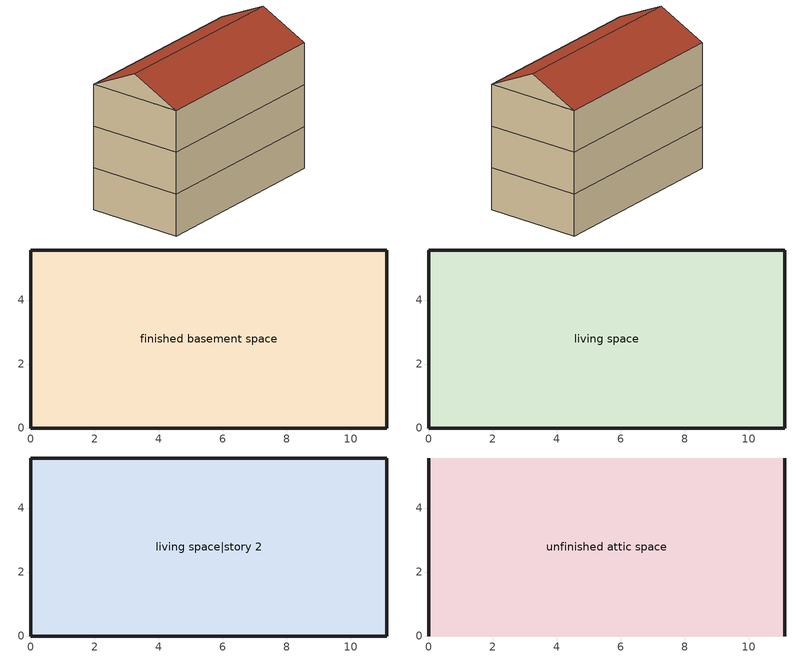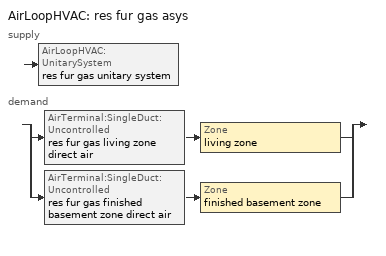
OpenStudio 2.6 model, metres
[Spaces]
finished basement space
 floor foundation: 0,0 0,5.56 11.13,5.56 11.13,0 z-2.44
 wall foundation: 0,5.56 0,0 11.13,0 11.13,5.56 0,5.56 z-2.44:0
living space
 floor to finished basement space: 0,0 0,5.56 11.13,5.56 11.13,0 z0
 wall outside: 0,5.56 0,0 11.13,0 11.13,5.56 0,5.56 z0:2.44
living space|story 2
 floor to living space: 0,0 0,5.56 11.13,5.56 11.13,0 z2.44
 wall outside: 0,5.56 0,0 11.13,0 11.13,5.56 0,5.56 z2.44:4.88
unfinished attic space
 floor to living space|story 2: 0,5.56 11.13,5.56 11.13,0 0,0 z4.88
 wall outside: 0,2.78,6.27 0,5.56,4.88 0,0,4.88; 11.13,2.78,6.27 11.13,0,4.88 11.13,5.56,4.88
 roof outside: 11.13,2.78,6.27 0,2.78,6.27 0,0,4.88 11.13,0,4.88; 0,2.78,6.27 11.13,2.78,6.27 11.13,5.56,4.88 0,5.56,4.88
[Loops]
AirLoopHVAC 'res fur gas asys'
 supply: AirLoopHVAC:UnitarySystem 'res fur gas unitary system'
 demand: split
  | AirTerminal:SingleDuct:Uncontrolled 'res fur gas living zone direct air' > Zone 'living zone'
  | AirTerminal:SingleDuct:Uncontrolled 'res fur gas finished basement zone direct air' > Zone 'finished basement zone'
[Building]
Building 1: North Axis {deg}=0; Standards Number of Stories=3; Standards Number of Above Ground Stories=2; Standards Building Type=singlefamilydetached; Standards Number of Living Units=1
[Site]
Denver Intl Ap_CO_USA: Latitude {deg}=39.83; Longitude {deg}=-104.65; Time Zone {hr}=-7; Elevation {m}=1650
[ClimateZones]
Climate Zone Institution Name 2=Building America; Climate Zone Document Year 2=0; Climate Zone Value 2=Cold
[Site:WaterMainsTemperature]
Calculation Method=Correlation; Annual Average Outdoor Air Temperature {C}=10.8753; Maximum Difference In Monthly Average Outdoor Air Temperatures {deltaC}=23.1524
[Site:GroundTemperature:Deep]
10.8753, 10.8753, 10.8753, 10.8753, 10.8753, 10.8753, 10.8753, 10.8753, 10.8753, 10.8753, 10.8753, 10.8753
[ThermalZone] Use Ideal Air Loads=No
Name | Thermostat
living zone | living zone temperature setpoint
unfinished attic zone
finished basement zone | finished basement zone temperature setpoint
[Sizing:Zone] Zone Cooling Design Supply Air Temperature Input Method=SupplyAirTemperature; Zone Cooling Design Supply Air Temperature {C}=14; Zone Cooling Design Supply Air Temperature Difference {deltaC}=11.11; Zone Heating Design Supply Air Temperature Input Method=SupplyAirTemperature; Zone Heating Design Supply Air Temperature {C}=40; Zone Heating Design Supply Air Temperature Difference {deltaC}=11.11; Zone Cooling Design Supply Air Humidity Ratio {kg-H2O/kg-air}=0.0085; Zone Heating Design Supply Air Humidity Ratio {kg-H2O/kg-air}=0.008; Cooling Design Air Flow Method=DesignDay; Heating Design Air Flow Method=DesignDay; Account for Dedicated Outdoor Air System=No; Dedicated Outdoor Air System Control Strategy=NeutralSupplyAir; Dedicated Outdoor Air Low Setpoint Temperature for Design {C}=autosize; Dedicated Outdoor Air High Setpoint Temperature for Design {C}=autosize
living zone; unfinished attic zone; finished basement zone
[Zone equipment]
living zone: res fur gas living zone direct air, res room ac zone ptac
finished basement zone: res fur gas finished basement zone direct air
[Space]
Name | Space Type | Thermal Zone | Building Unit
living space; living space|story 2 | Space Type 1 | living zone | unit 1
unfinished attic space | Space Type 2 | unfinished attic zone
finished basement space | Space Type 3 | finished basement zone | unit 1
[SpaceType]
Name | Standards Space Type
Space Type 1 | living
Space Type 2 | unfinished attic
Space Type 3 | finished basement
[BuildingUnit] Building Unit Type=Residential
unit 1; EPWWeatherInfo
[Coil:Heating:Gas]
res fur gas heating coil: Availability Schedule=res heating season; Gas Burner Efficiency=0.78; Nominal Capacity {W}=AutoSize; Parasitic Electric Load {W}=76; Parasitic Gas Load {W}=0; Fuel Type=NaturalGas
[Fan:OnOff] Availability Schedule=Always On Discrete; Maximum Flow Rate {m3/s}=autosize; Motor Efficiency=1
Name | Fan Total Efficiency | Pressure Rise {Pa} | Motor In Airstream Fraction | Fan Power Ratio Function of Speed Ratio Curve | Fan Efficiency Ratio Function of Speed Ratio Curve
res fur gas htg supply fan | 0.75 | 794.58 | 1 | Fan On Off Power Curve | Fan On Off Efficiency Curve
res room ac clg supply fan | 1 | 0 | 0 | Fan On Off Power Curve 1 | Fan On Off Efficiency Curve 1
[AirLoopHVAC:UnitarySystem]
res fur gas unitary system: Control Type=Load; Controlling Zone or Thermostat Location=living zone; Dehumidification Control Type=None; Availability Schedule=Always On Discrete; Supply Fan=res fur gas htg supply fan; Fan Placement=BlowThrough; Supply Air Fan Operating Mode Schedule=Always Off Discrete; Heating Coil=res fur gas heating coil; DX Heating Coil Sizing Ratio=1; Use DOAS DX Cooling Coil=No; DOAS DX Cooling Coil Leaving Minimum Air Temperature {C}=2; Latent Load Control=SensibleOnlyLoadControl; Supply Air Flow Rate During Cooling Operation {m3/s}=1e-007; Supply Air Flow Rate During Heating Operation {m3/s}=autosize; Supply Air Flow Rate When No Cooling or Heating is Required {m3/s}=0; Maximum Supply Air Temperature {C}=48.8889; Maximum Outdoor Dry-Bulb Temperature for Supplemental Heater Operation {C}=21; Maximum Cycling Rate {cycles/hr}=2.5; Heat Pump Time Constant {s}=60; Fraction of On-Cycle Power Use=0.01; Heat Pump Fan Delay Time {s}=60; Ancilliary On-Cycle Electric Power {W}=0; Ancilliary Off-Cycle Electric Power {W}=0
[AirLoopHVAC]
res fur gas asys: Availability Schedule=Always On Discrete; Design Supply Air Flow Rate {m3/s}=AutoSize
[Sizing:System]
res fur gas asys: Type of Load to Size On=Sensible; Design Outdoor Air Flow Rate {m3/s}=Autosize; Minimum System Air Flow Ratio=0.3; Preheat Design Temperature {C}=7; Preheat Design Humidity Ratio {kg-H2O/kg-Air}=0.008; Precool Design Temperature {C}=12.8; Precool Design Humidity Ratio {kg-H2O/kg-Air}=0.008; Central Cooling Design Supply Air Temperature {C}=12.8; Central Heating Design Supply Air Temperature {C}=16.7; Sizing Option=NonCoincident; 100% Outdoor Air in Cooling=Yes; 100% Outdoor Air in Heating=Yes; Central Cooling Design Supply Air Humidity Ratio {kg-H2O/kg-Air}=0.0085; Central Heating Design Supply Air Humidity Ratio {kg-H2O/kg-Air}=0.008; Cooling Design Air Flow Method=DesignDay; Cooling Design Air Flow Rate {m3/s}=0; Heating Design Air Flow Method=DesignDay; Heating Design Air Flow Rate {m3/s}=0; System Outdoor Air Method=ZoneSum; Zone Maximum Outdoor Air Fraction=1; Cooling Supply Air Flow Rate Per Floor Area {m3/s-m2}=0.00996765; Cooling Fraction of Autosized Cooling Supply Air Flow Rate=1; Cooling Supply Air Flow Rate Per Unit Cooling Capacity {m3/s-W}=3.94755e-05; Heating Supply Air Flow Rate Per Floor Area {m3/s-m2}=0.00996765; Heating Fraction of Autosized Heating Supply Air Flow Rate=1; Heating Fraction of Autosized Cooling Supply Air Flow Rate=1; Heating Supply Air Flow Rate Per Unit Heating Capacity {m3/s-W}=3.15882e-05; Cooling Design Capacity Method=CoolingDesignCapacity; Cooling Design Capacity {W}=autosize; Cooling Design Capacity Per Floor Area {W/m2}=234.7; Fraction of Autosized Cooling Design Capacity=1; Heating Design Capacity Method=HeatingDesignCapacity; Heating Design Capacity {W}=autosize; Heating Design Capacity Per Floor Area {W/m2}=157; Fraction of Autosized Heating Design Capacity=1; Central Cooling Capacity Control Method=OnOff
[AirTerminal:SingleDuct:Uncontrolled] Availability Schedule=Always On Discrete; Maximum Air Flow Rate {m3/s}=AutoSize
res fur gas living zone direct air; res fur gas finished basement zone direct air
[Coil:Cooling:DX:SingleSpeed]
res room ac cooling coil: Availability Schedule=res cooling season; Rated Total Cooling Capacity {W}=autosize; Rated Sensible Heat Ratio=0.65; Rated COP {W/W}=2.4911; Rated Air Flow Rate {m3/s}=autosize; Rated Evaporator Fan Power Per Volume Flow Rate {W/(m3/s)}=773.3; Total Cooling Capacity Function of Temperature Curve=RoomAC-Cap-fT; Total Cooling Capacity Function of Flow Fraction Curve=RoomAC-Cap-fFF; Energy Input Ratio Function of Temperature Curve=RoomAC-EIR-fT; Energy Input Ratio Function of Flow Fraction Curve=RoomAC-EIR-fFF; Part Load Fraction Correlation Curve=RoomAC-PLF-fPLR; Condenser Type=AirCooled; Evaporative Condenser Effectiveness=0.9; Evaporative Condenser Air Flow Rate {m3/s}=Autosize; Evaporative Condenser Pump Rated Power Consumption {W}=Autosize; Crankcase Heater Capacity {W}=0; Maximum Outdoor Dry-Bulb Temperature for Crankcase Heater Operation {C}=10; Basin Heater Capacity {W/K}=0; Basin Heater Setpoint Temperature {C}=2
[Coil:Heating:Electric]
res room ac always off heating coil: Availability Schedule=Always Off Discrete
[ZoneHVAC:PackagedTerminalAirConditioner]
res room ac zone ptac: Availability Schedule=Always On Discrete; Supply Air Flow Rate During Cooling Operation {m3/s}=Autosize; Supply Air Flow Rate During Heating Operation {m3/s}=Autosize; Supply Air Flow Rate When No Cooling or Heating is Needed {m3/s}=Autosize; Outdoor Air Flow Rate During Cooling Operation {m3/s}=Autosize; Outdoor Air Flow Rate During Heating Operation {m3/s}=Autosize; Outdoor Air Flow Rate When No Cooling or Heating is Needed {m3/s}=Autosize; Supply Air Fan=res room ac clg supply fan; Heating Coil=res room ac always off heating coil; Cooling Coil=res room ac cooling coil; Fan Placement=DrawThrough; Supply Air Fan Operating Mode Schedule=Always Off Discrete
[ThermostatSetpoint:DualSetpoint] Heating Setpoint Temperature Schedule=res heating setpoint; Cooling Setpoint Temperature Schedule=res cooling setpoint
living zone temperature setpoint; finished basement zone temperature setpoint
[Schedule:Constant]
Name | Value
Always On Discrete | 1
Always Off Discrete | 0
[Curve:Exponent] Coefficient1 Constant=1; Coefficient2 Constant=0; Coefficient3 Constant=0; Minimum Value of x=0; Maximum Value of x=1
Fan On Off Power Curve; Fan On Off Power Curve 1
[Curve:Cubic] Coefficient1 Constant=1; Coefficient2 x=0; Coefficient3 x**2=0; Coefficient4 x**3=0; Minimum Value of x=0; Maximum Value of x=1
Fan On Off Efficiency Curve; Fan On Off Efficiency Curve 1
[Curve:Biquadratic] Minimum Value of x=0; Maximum Value of x=100; Minimum Value of y=0; Maximum Value of y=100
Name | Coefficient1 Constant | Coefficient2 x | Coefficient3 x**2 | Coefficient4 y | Coefficient5 y**2 | Coefficient6 x*y
RoomAC-Cap-fT | 0.6405 | 0.01568 | 0.0004531 | 0.001615 | -0.0001825 | 6.614e-05
RoomAC-EIR-fT | 2.287 | -0.1732 | 0.004745 | 0.01662 | 0.000484 | -0.001306
[Curve:Quadratic] Coefficient3 x**2=0; Minimum Value of x=0; Minimum Curve Output=0
Name | Coefficient1 Constant | Coefficient2 x | Maximum Value of x | Maximum Curve Output
RoomAC-Cap-fFF | 0.887 | 0.1128 | 2 | 2
RoomAC-EIR-fFF | 1.763 | -0.6081 | 2 | 2
RoomAC-PLF-fPLR | 0.78 | 0.22 | 1 | 1
[Schedule:Ruleset]
Name | Default Day Schedule
res heating season | Schedule Day 1
res cooling season | Schedule Day 4
res heating setpoint | Schedule Day 2
res cooling setpoint | Schedule Day 3
[Schedule:Day]
Schedule Day 1; Schedule Day 4; Schedule Day 2; Schedule Day 3: 24, 0, 0
res heating season allday1; res heating season allday2; res heating season allday3; res heating season allday4; res heating season allday5; res heating season allday6; res heating season allday7; res heating season allday8; res heating season allday9; res heating season allday10; res heating season allday11; res heating season allday12; res cooling season allday1; res cooling season allday2; res cooling season allday3; res cooling season allday4; res cooling season allday5; res cooling season allday6; res cooling season allday7; res cooling season allday8; res cooling season allday9; res cooling season allday10; res cooling season allday11; res cooling season allday12: 24, 0, 1
res heating setpoint allday1; res heating setpoint allday2; res heating setpoint allday3; res heating setpoint allday4; res heating setpoint allday5; res heating setpoint allday6; res heating setpoint allday7; res heating setpoint allday8; res heating setpoint allday9; res heating setpoint allday10; res heating setpoint allday11; res heating setpoint allday12: 24, 0, 21.6667
res cooling setpoint allday1; res cooling setpoint allday2; res cooling setpoint allday3; res cooling setpoint allday4; res cooling setpoint allday5; res cooling setpoint allday6; res cooling setpoint allday7; res cooling setpoint allday8; res cooling setpoint allday9; res cooling setpoint allday10; res cooling setpoint allday11; res cooling setpoint allday12: 24, 0, 24.4444
[Schedule:Rule] Apply Sunday=Yes; Apply Monday=Yes; Apply Tuesday=Yes; Apply Wednesday=Yes; Apply Thursday=Yes; Apply Friday=Yes; Apply Saturday=Yes; Date Specification Type=DateRange; Start Day=1
Name | Schedule Ruleset | Rule Order | Day Schedule | Start Month | End Month | End Day
res heating season allday ruleset1 | res heating season | 11 | res heating season allday1 | 1 | 1 | 31
res heating season allday ruleset2 | res heating season | 10 | res heating season allday2 | 2 | 2 | 28
res heating season allday ruleset3 | res heating season | 9 | res heating season allday3 | 3 | 3 | 31
res heating season allday ruleset4 | res heating season | 8 | res heating season allday4 | 4 | 4 | 30
res heating season allday ruleset5 | res heating season | 7 | res heating season allday5 | 5 | 5 | 31
res heating season allday ruleset6 | res heating season | 6 | res heating season allday6 | 6 | 6 | 30
res heating season allday ruleset7 | res heating season | 5 | res heating season allday7 | 7 | 7 | 31
res heating season allday ruleset8 | res heating season | 4 | res heating season allday8 | 8 | 8 | 31
res heating season allday ruleset9 | res heating season | 3 | res heating season allday9 | 9 | 9 | 30
res heating season allday ruleset10 | res heating season | 2 | res heating season allday10 | 10 | 10 | 31
res heating season allday ruleset11 | res heating season | 1 | res heating season allday11 | 11 | 11 | 30
res heating season allday ruleset12 | res heating season | 0 | res heating season allday12 | 12 | 12 | 31
res cooling season allday ruleset1 | res cooling season | 11 | res cooling season allday1 | 1 | 1 | 31
res cooling season allday ruleset2 | res cooling season | 10 | res cooling season allday2 | 2 | 2 | 28
res cooling season allday ruleset3 | res cooling season | 9 | res cooling season allday3 | 3 | 3 | 31
res cooling season allday ruleset4 | res cooling season | 8 | res cooling season allday4 | 4 | 4 | 30
res cooling season allday ruleset5 | res cooling season | 7 | res cooling season allday5 | 5 | 5 | 31
res cooling season allday ruleset6 | res cooling season | 6 | res cooling season allday6 | 6 | 6 | 30
res cooling season allday ruleset7 | res cooling season | 5 | res cooling season allday7 | 7 | 7 | 31
res cooling season allday ruleset8 | res cooling season | 4 | res cooling season allday8 | 8 | 8 | 31
res cooling season allday ruleset9 | res cooling season | 3 | res cooling season allday9 | 9 | 9 | 30
res cooling season allday ruleset10 | res cooling season | 2 | res cooling season allday10 | 10 | 10 | 31
res cooling season allday ruleset11 | res cooling season | 1 | res cooling season allday11 | 11 | 11 | 30
res cooling season allday ruleset12 | res cooling season | 0 | res cooling season allday12 | 12 | 12 | 31
res heating setpoint allday ruleset1 | res heating setpoint | 11 | res heating setpoint allday1 | 1 | 1 | 31
res heating setpoint allday ruleset2 | res heating setpoint | 10 | res heating setpoint allday2 | 2 | 2 | 28
res heating setpoint allday ruleset3 | res heating setpoint | 9 | res heating setpoint allday3 | 3 | 3 | 31
res heating setpoint allday ruleset4 | res heating setpoint | 8 | res heating setpoint allday4 | 4 | 4 | 30
res heating setpoint allday ruleset5 | res heating setpoint | 7 | res heating setpoint allday5 | 5 | 5 | 31
res heating setpoint allday ruleset6 | res heating setpoint | 6 | res heating setpoint allday6 | 6 | 6 | 30
res heating setpoint allday ruleset7 | res heating setpoint | 5 | res heating setpoint allday7 | 7 | 7 | 31
res heating setpoint allday ruleset8 | res heating setpoint | 4 | res heating setpoint allday8 | 8 | 8 | 31
res heating setpoint allday ruleset9 | res heating setpoint | 3 | res heating setpoint allday9 | 9 | 9 | 30
res heating setpoint allday ruleset10 | res heating setpoint | 2 | res heating setpoint allday10 | 10 | 10 | 31
res heating setpoint allday ruleset11 | res heating setpoint | 1 | res heating setpoint allday11 | 11 | 11 | 30
res heating setpoint allday ruleset12 | res heating setpoint | 0 | res heating setpoint allday12 | 12 | 12 | 31
res cooling setpoint allday ruleset1 | res cooling setpoint | 11 | res cooling setpoint allday1 | 1 | 1 | 31
res cooling setpoint allday ruleset2 | res cooling setpoint | 10 | res cooling setpoint allday2 | 2 | 2 | 28
res cooling setpoint allday ruleset3 | res cooling setpoint | 9 | res cooling setpoint allday3 | 3 | 3 | 31
res cooling setpoint allday ruleset4 | res cooling setpoint | 8 | res cooling setpoint allday4 | 4 | 4 | 30
res cooling setpoint allday ruleset5 | res cooling setpoint | 7 | res cooling setpoint allday5 | 5 | 5 | 31
res cooling setpoint allday ruleset6 | res cooling setpoint | 6 | res cooling setpoint allday6 | 6 | 6 | 30
res cooling setpoint allday ruleset7 | res cooling setpoint | 5 | res cooling setpoint allday7 | 7 | 7 | 31
res cooling setpoint allday ruleset8 | res cooling setpoint | 4 | res cooling setpoint allday8 | 8 | 8 | 31
res cooling setpoint allday ruleset9 | res cooling setpoint | 3 | res cooling setpoint allday9 | 9 | 9 | 30
res cooling setpoint allday ruleset10 | res cooling setpoint | 2 | res cooling setpoint allday10 | 10 | 10 | 31
res cooling setpoint allday ruleset11 | res cooling setpoint | 1 | res cooling setpoint allday11 | 11 | 11 | 30
res cooling setpoint allday ruleset12 | res cooling setpoint | 0 | res cooling setpoint allday12 | 12 | 12 | 31
